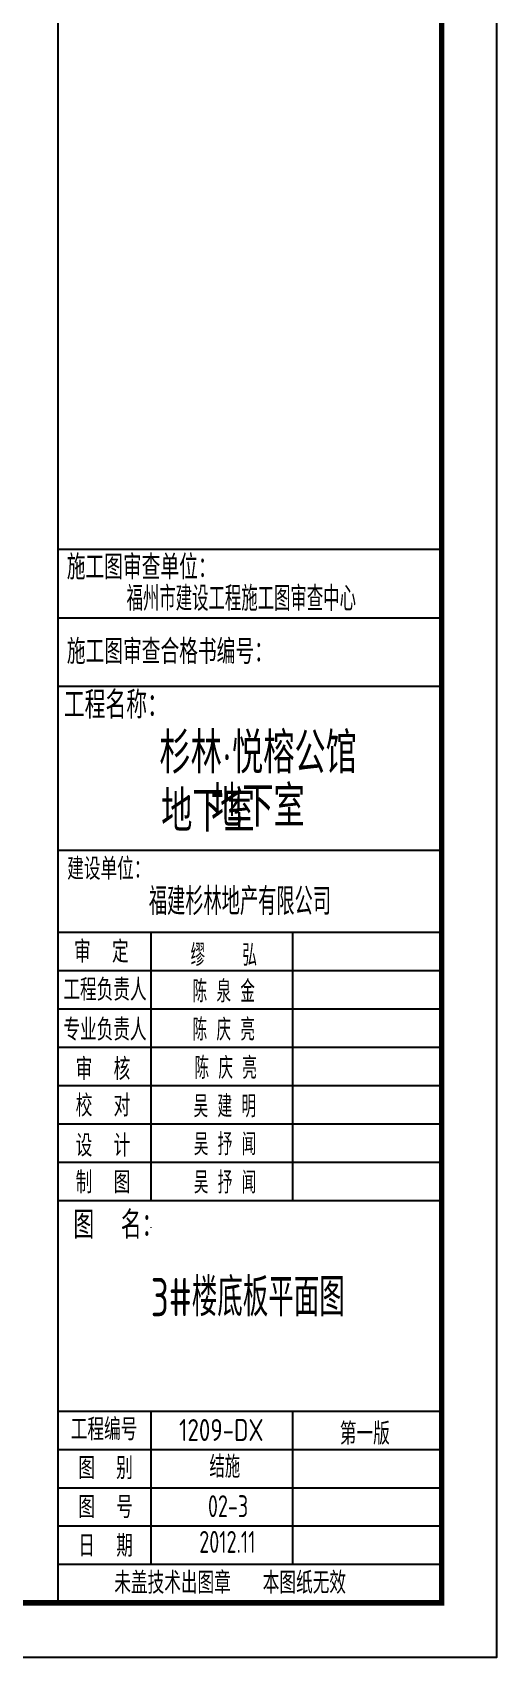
# Model space of a CAD drawing. Extents: x 627893 to 789462, y -407363 to 145317.
# Drawn here: x 733535 to 742006, y -93106 to -63406 of the extents above; entities that cross this region are included whole.
import ezdxf
from ezdxf.enums import TextEntityAlignment as Align

# ---------------------------------------------------------------- set-up
doc = ezdxf.new("R2010")
doc.units = 0
doc.header["$LTSCALE"] = 100
doc.layers.get('0').update_dxf_attribs({"linetype": 'CONTINUOUS'})
doc.layers.add('PUB_TITLE', color=4, linetype='CONTINUOUS')
doc.layers.add('TEXT', color=2, linetype='CONTINUOUS')
doc.styles.add('HZ', font='tssdeng.shx', dxfattribs={"width": 0.7, "bigfont": 'tssdchn.shx'})
doc.styles.add('HZTXT2', font='tssdeng.shx', dxfattribs={"width": 0.7, "bigfont": 'tssdchn.shx'})
doc.styles.get("Standard").update_dxf_attribs({"font": 'tssdeng.shx', "width": 0.7, "bigfont": 'tssdchn.shx'})
doc.styles.add('tssd_rein', font='tssdeng.shx', dxfattribs={"width": 0.7, "bigfont": 'hztxt.shx'})

# ---------------------------------------------------------------- blocks, each defined once
blk = doc.blocks.new('A1tk')
at = {"layer": 'PUB_TITLE'}
for p, q in [((-526585, -91242), (-526585, -33842)), ((-526585, -71988), (-519585, -71988)), ((-526585, -73238), (-519585, -73238)), ((-526585, -74488), (-519585, -74488)), ((-526585, -77488), (-519585, -77488)), ((-526585, -78988), (-519585, -78988)), ((-524894, -78988), (-524894, -83888)), ((-522308, -78988), (-522308, -83888)), ((-526585, -79688), (-519585, -79688)), ((-526585, -80388), (-519585, -80388)), ((-526585, -81088), (-519585, -81088)), ((-526585, -81788), (-519585, -81788)), ((-526585, -82488), (-519585, -82488)), ((-526585, -83188), (-519585, -83188)), ((-526585, -83888), (-519585, -83888)), ((-524894, -84383), (-524894, -84388)), ((-526585, -87742), (-519585, -87742)), ((-524894, -87742), (-524894, -90542)), ((-522308, -87742), (-522308, -90542)), ((-526585, -88442), (-519585, -88442)), ((-519585, -88783), (-519585, -89842)), ((-526585, -89142), (-519585, -89142)), ((-519585, -89842), (-526585, -89842)), ((-519585, -90542), (-526585, -90542))]:
    blk.add_line(p, q, dxfattribs=at)
blk.add_lwpolyline([(-602685, -92242), (-602685, -32842), (-518585, -32842), (-518585, -92242)], close=True, dxfattribs=at)
at = {"layer": 'PUB_TITLE', "const_width": 100}
blk.add_lwpolyline([(-600185, -91242), (-519585, -91242), (-519585, -33842), (-600185, -33842)], close=True, dxfattribs=at)
at = {"layer": 'PUB_TITLE'}
for s, height, style, width, p in [('施工图审查单位：', 450, 'HZTXT2', 0.8, (-525063, -72289)), ('施工图审查合格书编号：', 450, 'HZTXT2', 0.8, (-524549, -73833)), ('工程名称：', 500, 'HZTXT2', 0.8, (-525534, -74805)), ('建设单位：', 400, 'HZTXT2', 0.8, (-525663, -77806)), ('审  定', 400, 'HZTXT2', 0.8, (-525799, -79321)), ('工程负责人', 400, 'HZTXT2', 0.8, (-525733, -80018)), ('专业负责人', 400, 'HZTXT2', 0.8, (-525733, -80747)), ('审  核', 400, 'HZTXT2', 0.8, (-525770, -81465)), ('校  对', 400, 'HZTXT2', 0.8, (-525769, -82133)), ('设  计', 400, 'HZTXT2', 0.8, (-525770, -82866)), ('制  图', 400, 'HZTXT2', 0.8, (-525770, -83539)), ('图  名：', 500, 'HZTXT2', 0.8, (-525497, -84308)), ('工程编号', 400, 'HZTXT2', 0.8, (-525750, -88050)), ('1209-DX', 400, 'HZTXT2', 0.8, (-523609, -88084)), ('第一版', 400, 'HZTXT2', 0.8, (-520989, -88129)), ('图  别', 400, 'HZTXT2', 0.8, (-525722, -88767)), ('结施', 400, 'tssd_rein', 0.7, (-523545, -88734)), ('图  号', 400, 'HZTXT2', 0.8, (-525722, -89484)), ('日  期', 400, 'HZTXT2', 0.8, (-525722, -90184)), ('2012.11', 400, 'tssd_rein', 0.7, (-523498, -90129)), ('未盖技术出图章   本图纸无效', 400, 'HZTXT2', 0.8, (-523448, -90853))]:
    blk.add_text(s, height=height, dxfattribs=dict(at, style=style, width=width)).set_placement(p, align=Align.MIDDLE)
at = {"layer": 'PUB_TITLE', "linetype": 'ByBlock', "style": 'HZ', "width": 0.7}
for s, height, p in [('福州市建设工程施工图审查中心  ', 450, (-523053, -72863)), ('福建杉林地产有限公司', 500, (-523269, -78398)), ('缪    弘', 400, (-523564, -79383)), ('陈 泉 金', 400, (-523564, -80045)), ('陈 庆 亮', 400, (-523564, -80745)), ('陈 庆 亮', 400, (-523529, -81445)), ('吴 建 明', 400, (-523545, -82149)), ('吴 抒 闻', 400, (-523541, -82841, 0)), ('吴 抒 闻', 400, (-523541, -83541, 0))]:
    blk.add_text(s, height=height, dxfattribs=at).set_placement(p, align=Align.MIDDLE)
at = {"layer": 'PUB_TITLE', "style": 'HZTXT2', "width": 0.8}
for s, p in [('杉林·悦榕公馆', (-524739, -76085)), ('地下室', (-524707, -77149))]:
    blk.add_text(s, height=750, dxfattribs=at).set_placement(p)

msp = doc.modelspace()

# ---------------------------------------------------------------- block references
msp.add_blockref('A1tk', (1260590.7, -864.4))

# ---------------------------------------------------------------- texts
at = {"width": 0.8}
msp.add_text('地下室', height=750, dxfattribs=at).set_placement((736795.1, -77924.2))
at = {"layer": 'PUB_TITLE', "color": 6, "width": 0.7}
msp.add_text('02-3', height=400, dxfattribs=at).set_placement((737104.8, -90339.5), align=Align.MIDDLE)
at = {"layer": 'TEXT', "text_generation_flag": 6, "width": 0.7}
msp.add_text('3#楼底板平面图', height=700, rotation=180, dxfattribs=at).set_placement((735693.6, -86870.6))

doc.saveas('drawing.dxf')
